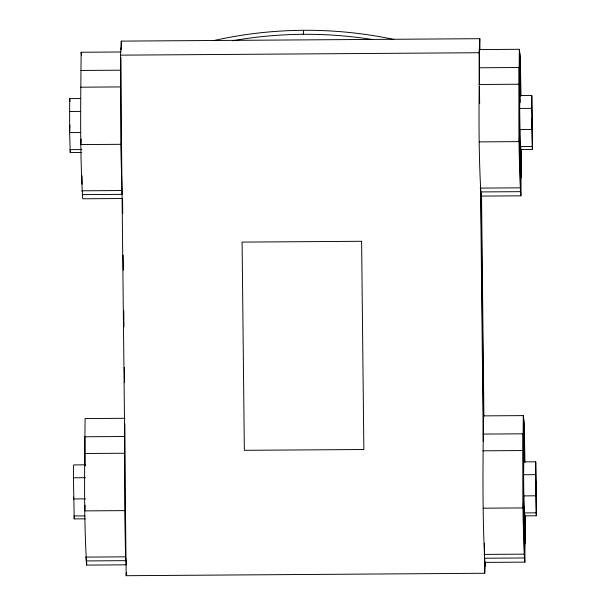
<?xml version="1.0" encoding="UTF-8"?>
<svg xmlns="http://www.w3.org/2000/svg" width="606" height="606" viewBox="0 0 606 606"><rect width="100%" height="100%" fill="white"/><g stroke="black" fill="none" stroke-linecap="round" stroke-linejoin="round"><path stroke-width="0.91" d="M81.295 152.523L70.266 152.591L69.607 132.623L69.682 98.611L80.712 98.536M70.266 152.591L70.304 149.833M85.234 518.827L74.205 518.903L73.447 477.793L73.621 464.923L85.575 464.84M74.205 518.903L74.227 517.062M122.715 213.607L122.548 198.518L82.711 198.783C79.727 150.068 80.757 101.081 81.136 52.26L120.973 51.987M126.495 564.822L86.658 565.095C83.666 516.373 84.696 467.385 85.075 418.572L124.912 418.299M86.658 565.095L86.688 562.36M82.227 194.624L122.064 194.352L120.761 144.311L120.897 57.449M126.396 563.989L125.556 556.838L124.707 510.616L124.844 423.761M485.065 566.254C482.24 516.244 482.944 465.984 483.452 415.875L481.088 196.094C478.096 147.372 479.126 98.384 479.505 49.571L479.467 45.715M481.119 193.359L481.088 196.094L520.925 195.821L521.342 149.599M520.925 195.821C517.933 147.106 518.963 98.119 519.342 49.298L479.505 49.571M519.668 108.436L519.842 95.566L531.795 95.49L532.454 115.458L532.379 149.47L520.425 149.553L519.766 129.578L519.668 108.436L531.621 108.36L531.795 95.49M520.425 149.553L520.448 147.712M485.027 562.398L524.864 562.133C521.88 513.411 522.91 464.423 523.289 415.61L483.452 415.875M523.607 474.748L523.781 461.878L535.734 461.795L536.393 481.77L536.318 515.782L524.364 515.857L523.705 495.89L523.607 474.748L535.56 474.665L535.734 461.795M524.402 513.1L524.493 506.669M524.864 562.133L525.281 514.971M70.001 125.131L69.607 132.623L80.636 132.547M81.219 139.024L80.924 144.576L120.761 144.311M73.644 497.064L73.546 498.935L85.499 498.852M85.158 505.336L84.87 510.888L124.707 510.616M485.3 561.868L484.702 573.276L126.169 575.7L120.564 55.154L121.298 41.117L479.831 38.693L479.96 49.965M126.169 575.7L126.351 572.193M303.326 34.315L303.538 30.3M479.429 83.757L479.096 52.73L479.831 38.693M532.454 115.458L531.72 129.502L532.379 149.47M536.393 481.77L535.659 495.806L536.318 515.782M120.564 55.154L479.096 52.73M80.886 70.463L120.723 70.19M479.263 67.766L519.1 67.501L520.433 191.663L480.596 191.935M80.659 87.196L120.496 86.923M479.035 84.499L518.872 84.234M69.508 111.481L80.537 111.406M479.301 141.887L519.137 141.615L519.766 129.578L531.72 129.502L531.621 108.36M69.917 149.652L81.871 149.568M520.077 146.607L532.03 146.531M81.78 190.799L121.617 190.534M480.149 188.11L519.986 187.837M124.669 436.502L84.832 436.767L85.143 465.931M483.202 434.078L523.039 433.805L524.372 557.975L484.535 558.24L484.702 573.276M84.605 453.5L124.442 453.235M482.974 450.811L522.811 450.538M73.447 477.793L85.401 477.71M483.24 508.192L523.076 507.926L523.705 495.89L535.659 495.806L535.56 474.665M73.864 515.964L84.893 515.888M524.023 512.918L535.969 512.835M85.719 557.111L125.556 556.838M484.088 554.414L523.925 554.149M126.003 560.664L86.166 560.936L86.128 557.172M519.342 49.298L520.281 57.282L520.993 95.96M519.842 95.566L520.259 102.293M523.289 415.61L524.22 423.594L524.932 462.264M81.136 52.26L81.53 55.585M69.682 98.611L70.031 101.55M519.834 53.457L520.289 95.786M520.842 147.523L521.168 177.619M523.773 419.769L524.228 462.098M524.804 515.714L525.114 543.93M481.528 195.859L483.899 416.254M479.46 86.582L479.641 103.512M480.566 189.11L483.285 441.6M484.376 543.188L484.497 554.475M121.298 41.117L121.389 49.571M120.935 48.132L120.95 49.677M123.162 255.111L123.321 270.208M123.76 310.764L123.935 326.801M124.366 367.365L124.533 382.454M82.022 175.808L82.113 184.277M213.486 40.647A409.005 395.794 3 0 1 393.802 39.428M232.53 40.776A409.005 395.794 3 0 1 372.402 39.526M361.608 241.294L242.097 242.097L244.339 450.319L363.85 449.508L361.608 241.294"/></g></svg>
